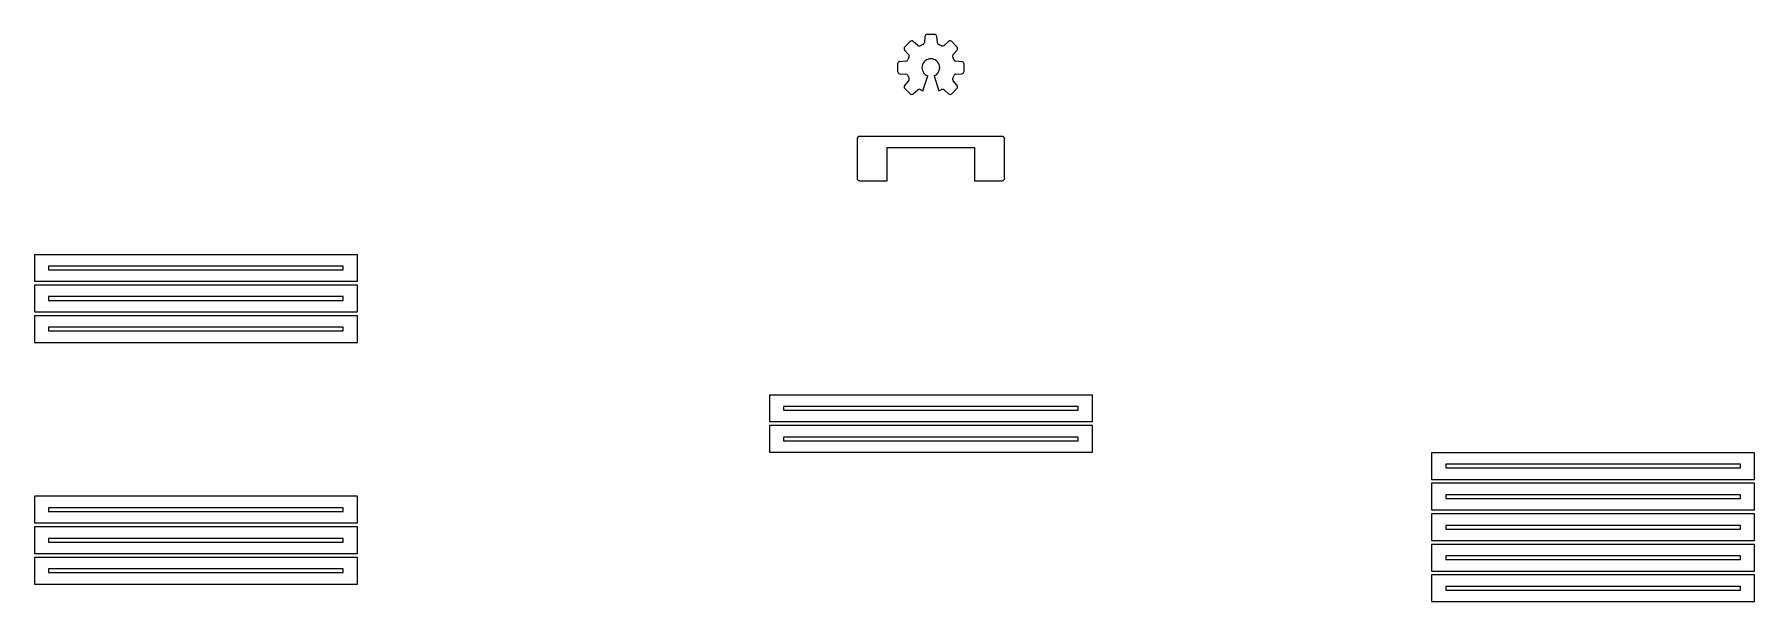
# Model space of a CAD drawing. Header units: millimetres. Extents: x 33 to 2363, y 363 to 1131.
import ezdxf

# ---------------------------------------------------------------- set-up
doc = ezdxf.new("R2010")
doc.units = ezdxf.units.MM

msp = doc.modelspace()

# ---------------------------------------------------------------- linework, layer by layer
at = {"color": 7, "linetype": 'Continuous', "lineweight": 15}
for p, q in [((1219, 1121.3), (1211.9, 1114.3)), ((1229.4, 1116.2), (1223.3, 1121.5)), ((1239.1, 1128), (1238.5, 1119.9)), ((1252.2, 1131), (1242.2, 1131)), ((1256, 1119.9), (1255.4, 1128)), ((1271.2, 1121.5), (1265.1, 1116.2)), ((1282.6, 1114.3), (1275.5, 1121.3)), ((1211.7, 1109.9), (1217.1, 1103.8)), ((1277.4, 1103.8), (1282.7, 1109.9)), ((1202.2, 1091), (1202.2, 1081)), ((1213.3, 1094.7), (1205.2, 1094.1)), ((1205.2, 1077.8), (1213.3, 1077.2)), ((1236.5, 1054.8), (1242.9, 1074.8)), ((1251.5, 1074.8), (1258, 1054.8)), ((1289.3, 1094.1), (1281.2, 1094.7)), ((1281.2, 1077.2), (1289.3, 1077.8)), ((1292.2, 1081), (1292.2, 1091)), ((1217.1, 1068.2), (1211.7, 1062)), ((1211.9, 1057.7), (1219, 1050.6)), ((1223.3, 1050.5), (1229.4, 1055.8)), ((1265.1, 1055.8), (1271.2, 1050.5)), ((1275.5, 1050.6), (1282.6, 1057.7)), ((1282.7, 1062), (1277.4, 1068.2)), ((1147.2, 989.3), (1147.2, 936.3)), ((1343.6, 993), (1150.9, 993)), ((1347.2, 936.3), (1347.2, 989.3)), ((1188.2, 978), (1306.2, 978)), ((1188.2, 933), (1188.2, 978)), ((1306.2, 978), (1306.2, 933)), ((1150.5, 933), (1188.2, 933)), ((1306.2, 933), (1344, 933)), ((470.3, 832.8), (32.5, 832.8)), ((32.5, 832.8), (32.5, 796.8)), ((451, 817.3), (51.8, 817.3)), ((51.8, 817.3), (51.8, 812.3)), ((451, 812.3), (451, 817.3)), ((470.3, 796.8), (470.3, 832.8)), ((32.5, 796.8), (470.3, 796.8)), ((51.8, 812.3), (451, 812.3)), ((470.3, 791.5), (32.5, 791.5)), ((32.5, 791.5), (32.5, 755.5)), ((451, 776), (51.8, 776)), ((51.8, 776), (51.8, 771)), ((51.8, 771), (451, 771)), ((451, 771), (451, 776)), ((470.3, 755.5), (470.3, 791.5)), ((32.5, 755.5), (470.3, 755.5)), ((470.3, 750.1), (32.5, 750.1)), ((32.5, 750.1), (32.5, 714.1)), ((470.3, 714.1), (470.3, 750.1)), ((451, 734.6), (51.8, 734.6)), ((51.8, 734.6), (51.8, 729.6)), ((51.8, 729.6), (451, 729.6)), ((451, 729.6), (451, 734.6)), ((32.5, 714.1), (470.3, 714.1)), ((1028.4, 642.8), (1028.4, 606.8)), ((1466.1, 642.8), (1028.4, 642.8)), ((1466.1, 606.8), (1466.1, 642.8)), ((1028.4, 606.8), (1466.1, 606.8)), ((1446.8, 627.3), (1047.6, 627.3)), ((1047.6, 627.3), (1047.6, 622.3)), ((1047.6, 622.3), (1446.8, 622.3)), ((1446.8, 622.3), (1446.8, 627.3)), ((1028.4, 601.5), (1028.4, 565.5)), ((1466.1, 601.5), (1028.4, 601.5)), ((1446.8, 586), (1047.6, 586)), ((1047.6, 586), (1047.6, 581)), ((1446.8, 581), (1446.8, 586)), ((1466.1, 565.5), (1466.1, 601.5)), ((1028.4, 565.5), (1466.1, 565.5)), ((1047.6, 581), (1446.8, 581)), ((1925.6, 564.6), (1925.6, 528.6)), ((2363.4, 564.6), (1925.6, 564.6)), ((2363.4, 528.6), (2363.4, 564.6)), ((2344.1, 549.1), (1944.9, 549.1)), ((1944.9, 549.1), (1944.9, 544.1)), ((1944.9, 544.1), (2344.1, 544.1)), ((2344.1, 544.1), (2344.1, 549.1)), ((1925.6, 528.6), (2363.4, 528.6)), ((1925.6, 523.3), (1925.6, 487.3)), ((2363.4, 523.3), (1925.6, 523.3)), ((2363.4, 487.3), (2363.4, 523.3)), ((32.5, 505.7), (32.5, 469.7)), ((470.3, 505.7), (32.5, 505.7)), ((451, 490.2), (51.8, 490.2)), ((51.8, 490.2), (51.8, 485.2)), ((451, 485.2), (451, 490.2)), ((470.3, 469.7), (470.3, 505.7)), ((2344.1, 507.8), (1944.9, 507.8)), ((1944.9, 507.8), (1944.9, 502.8)), ((1944.9, 502.8), (2344.1, 502.8)), ((2344.1, 502.8), (2344.1, 507.8)), ((32.5, 469.7), (470.3, 469.7)), ((51.8, 485.2), (451, 485.2)), ((1925.6, 487.3), (2363.4, 487.3)), ((1925.6, 481.9), (1925.6, 445.9)), ((2363.4, 481.9), (1925.6, 481.9)), ((2344.1, 466.4), (1944.9, 466.4)), ((1944.9, 466.4), (1944.9, 461.4)), ((2344.1, 461.4), (2344.1, 466.4)), ((2363.4, 445.9), (2363.4, 481.9)), ((32.5, 464.3), (32.5, 428.3)), ((470.3, 464.3), (32.5, 464.3)), ((451, 448.8), (51.8, 448.8)), ((51.8, 448.8), (51.8, 443.8)), ((51.8, 443.8), (451, 443.8)), ((451, 443.8), (451, 448.8)), ((470.3, 428.3), (470.3, 464.3)), ((1925.6, 445.9), (2363.4, 445.9)), ((1944.9, 461.4), (2344.1, 461.4)), ((32.5, 428.3), (470.3, 428.3)), ((32.5, 423), (32.5, 387)), ((470.3, 423), (32.5, 423)), ((470.3, 387), (470.3, 423)), ((1925.6, 440.6), (1925.6, 404.6)), ((2363.4, 440.6), (1925.6, 440.6)), ((2344.1, 425.1), (1944.9, 425.1)), ((1944.9, 425.1), (1944.9, 420.1)), ((1944.9, 420.1), (2344.1, 420.1)), ((2344.1, 420.1), (2344.1, 425.1)), ((2363.4, 404.6), (2363.4, 440.6)), ((451, 407.5), (51.8, 407.5)), ((51.8, 407.5), (51.8, 402.5)), ((51.8, 402.5), (451, 402.5)), ((451, 402.5), (451, 407.5)), ((1925.6, 404.6), (2363.4, 404.6)), ((1925.6, 399.2), (1925.6, 363.2)), ((2363.4, 399.2), (1925.6, 399.2)), ((2363.4, 363.2), (2363.4, 399.2)), ((32.5, 387), (470.3, 387)), ((2344.1, 383.7), (1944.9, 383.7)), ((1944.9, 383.7), (1944.9, 378.7)), ((1944.9, 378.7), (2344.1, 378.7)), ((2344.1, 378.7), (2344.1, 383.7)), ((1925.6, 363.2), (2363.4, 363.2))]:
    msp.add_line(p, q, dxfattribs=at)
for centre, radius, start, end in [((1221.2, 1119.1), 3.18, 49, 135), ((1235.3, 1120.1), 3.18, 289.2078, 356), ((1242.2, 1127.8), 3.18, 90, 176), ((1252.2, 1127.8), 3.18, 4, 90), ((1259.1, 1120.1), 3.17, 184, 250.7922), ((1273.3, 1119.1), 3.18, 45, 131), ((1214.1, 1112), 3.18, 135, 221), ((1213.1, 1097.9), 3.17, 274, 340.7922), ((1247.2, 1086), 33, 154.2078, 160.7922), ((1214.7, 1101.7), 3.18, 334.2078, 41), ((1231.5, 1118.5), 3.17, 229, 295.7922), ((1247.2, 1086), 33, 109.2078, 115.7922), ((1247.2, 1086), 12, 290.9596, 249.0404), ((1247.2, 1086), 33, 64.2078, 70.7922), ((1263, 1118.5), 3.17, 244.2078, 311), ((1279.8, 1101.7), 3.18, 139, 205.7922), ((1247.2, 1086), 33, 19.2078, 25.7922), ((1281.4, 1097.9), 3.17, 199.2078, 266), ((1280.3, 1112), 3.17, 319, 45), ((1205.4, 1091), 3.17, 94, 180), ((1205.4, 1081), 3.17, 180, 266), ((1213.1, 1074.1), 3.18, 19.2078, 86), ((1247.2, 1086), 33, 199.2078, 205.7922), ((1247.2, 1086), 33, 334.2078, 340.7922), ((1281.4, 1074.1), 3.17, 94, 160.7922), ((1289.1, 1091), 3.17, 0, 86), ((1289.1, 1081), 3.17, 274, 0), ((1214.1, 1059.9), 3.17, 139, 225), ((1214.7, 1070.2), 3.18, 319, 25.7922), ((1221.2, 1052.9), 3.18, 225, 311), ((1231.5, 1053.4), 3.17, 64.2078, 131), ((1247.2, 1086), 33, 244.2078, 250.9242), ((1247.2, 1086), 33, 289.0758, 295.7922), ((1263, 1053.4), 3.17, 49, 115.7922), ((1273.3, 1052.9), 3.18, 229, 315), ((1279.8, 1070.2), 3.18, 154.2078, 221), ((1280.3, 1059.9), 3.18, 315, 41), ((1150.9, 989.3), 3.68, 90, 180), ((1343.6, 989.3), 3.68, 0, 90), ((1150.5, 936.3), 3.28, 180, 270), ((1344, 936.3), 3.28, 270, 0)]:
    msp.add_arc(centre, radius, start, end, dxfattribs=at)

doc.saveas('drawing.dxf')
